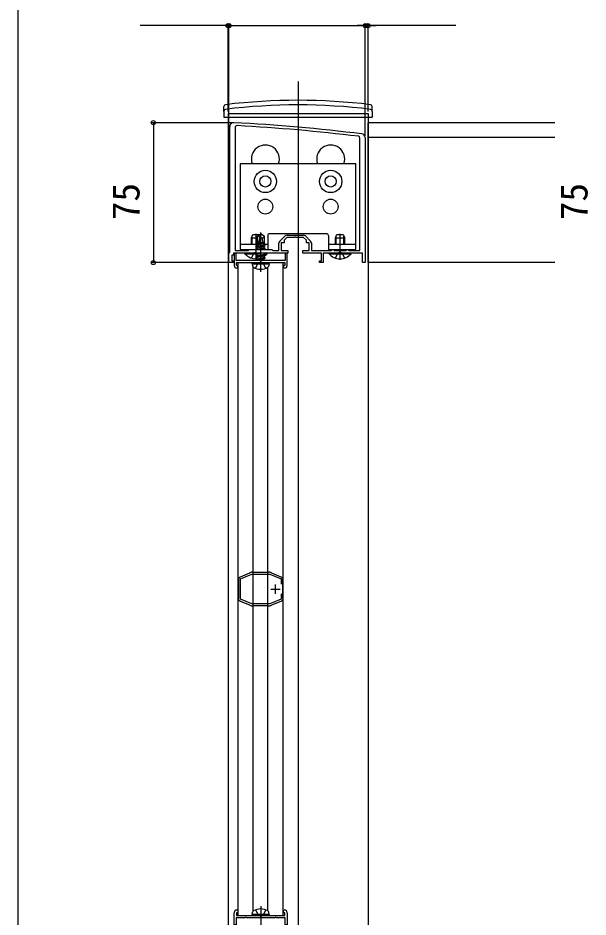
# Model space of a CAD drawing. Units: millimetres, scale not verified. Extents: x -875 to 875, y -1304 to 1296.
# Drawn here: x -875 to -569.7, y 490.1 to 972 of the extents above; entities that cross this region are included whole.
import ezdxf
from ezdxf.enums import TextEntityAlignment as Align

# ---------------------------------------------------------------- set-up
doc = ezdxf.new("R2010")
doc.units = ezdxf.units.MM
doc.header["$LTSCALE"] = 8
for name, color, linetype in [('0-2_YKK_11', 7, 'Continuous'), ('0-3_YKK_11E', 7, 'Continuous'), ('0-4_YKK_12', 2, 'Continuous'), ('0-5_YKK_13', 4, 'Continuous'), ('0-6_YKK_D', 6, 'Continuous'), ('0-7_YKK_ZWAK', 7, 'Continuous')]:
    doc.layers.add(name, color=color, linetype=linetype)
doc.styles.add('ＭＳ ゴシック', font='')
doc.styles.get('ＭＳ ゴシック').set_extended_font_data('MS Gothic')

msp = doc.modelspace()

# ---------------------------------------------------------------- linework, layer by layer
at = {"layer": '0-2_YKK_11'}
for p, q in [((-761.5, 846.4), (-761.5, 913.9)), ((-734.761, 852.336), (-731.936, 855.161)), ((-730.876, 855.6), (-722.124, 855.6)), ((-721.064, 855.161), (-718.239, 852.336))]:
    msp.add_line(p, q, dxfattribs=at)
for points in [[(-758.7, 913.302), (-758.7, 847.4), (-751.692, 847.4), (-751.396, 847.65), (-751.1, 847.9), (-739, 847.9), (-738.5, 847.4), (-735.2, 847.4), (-735.2, 851.276)], [(-689, 907.9), (-689, 840.9), (-690.5, 840.9), (-690.5, 845.9), (-702.042, 845.9), (-702.225, 846.02), (-702.775, 846.02), (-702.958, 845.9), (-711.5, 845.9), (-711.5, 840.9), (-713.5, 840.9), (-713.5, 841.9), (-712.5, 841.9), (-712.5, 845.9), (-720.042, 845.9), (-720.225, 846.02), (-720.775, 846.02), (-720.958, 845.9), (-722.5, 845.9), (-722.5, 847.4), (-719, 847.4), (-719, 851.4), (-720.5, 851.4), (-720.5, 852.9), (-722, 854.4), (-726.042, 854.4), (-726.225, 854.52), (-726.775, 854.52), (-726.958, 854.4), (-731, 854.4), (-732.5, 852.9), (-732.5, 851.4), (-734, 851.4), (-734, 847.4), (-730.5, 847.4), (-730.5, 845.9), (-732.042, 845.9), (-732.225, 846.02), (-732.775, 846.02), (-732.958, 845.9)], [(-717.8, 851.276), (-717.8, 847.4), (-707.192, 847.4), (-706.896, 847.65), (-706.6, 847.9), (-706.3, 847.9), (-706.004, 847.65), (-705.708, 847.4), (-699.292, 847.4), (-698.996, 847.65), (-698.7, 847.9), (-698.4, 847.9), (-698.104, 847.65), (-697.808, 847.4), (-691.8, 847.4), (-691.8, 907.615)], [(-732.958, 845.9), (-741.042, 845.9), (-741.225, 846.02), (-741.775, 846.02), (-741.958, 845.9), (-747.042, 845.9), (-747.225, 846.02), (-747.775, 846.02), (-747.958, 845.9), (-759.5, 845.9), (-759.5, 844.9), (-760.5, 844.9), (-760.5, 841.9), (-759.5, 841.9), (-759.5, 840.9), (-762, 840.9), (-762, 845.9), (-761.5, 846.4)], [(-730.8, 839.4), (-730.8, 845.9), (-731.8, 845.9), (-731.8, 842.1), (-736.48, 842.1), (-736.74, 841.95), (-737.26, 841.95), (-737.52, 842.1), (-744.48, 842.1), (-744.74, 841.95), (-745, 841.8), (-745.26, 841.95), (-745.52, 842.1), (-752.48, 842.1), (-752.74, 841.95), (-753.26, 841.95), (-753.52, 842.1), (-758.2, 842.1), (-758.2, 845.9), (-759.2, 845.9), (-759.2, 839.4)], [(-758, 840.9), (-745, 840.9), (-732, 840.9), (-732, 839.4), (-732.8, 839.4), (-732.8, 838.4), (-732.3, 837.9)], [(-757.7, 837.9), (-757.2, 838.4), (-757.2, 839.4), (-758, 839.4), (-758, 840.9)], [(-730.8, 492.4), (-730.8, 485.9), (-731.8, 485.9), (-731.8, 489.7), (-736.48, 489.7), (-736.74, 489.85), (-737.26, 489.85), (-737.52, 489.7), (-744.48, 489.7), (-744.74, 489.85), (-745, 490), (-745.26, 489.85), (-745.52, 489.7), (-752.48, 489.7), (-752.74, 489.85), (-753.26, 489.85), (-753.52, 489.7), (-758.2, 489.7), (-758.2, 485.9), (-759.2, 485.9), (-759.2, 492.4)], [(-758, 490.9), (-745, 490.9), (-732, 490.9), (-732, 492.4), (-732.8, 492.4), (-732.8, 493.4), (-732.3, 493.9)], [(-757.7, 493.9), (-757.2, 493.4), (-757.2, 492.4), (-758, 492.4), (-758, 490.9)]]:
    msp.add_lwpolyline(points, dxfattribs=at)
for centre, radius, start, end in [((-759.5, 913.9), 2, 86.9684, 180.00001), ((-812.281, -82.699), 999.996, 83.01993, 86.96841), ((-757.7, 913.302), 1, 86.86335, 179.99999), ((-812.28, -82.697), 998.494, 83.12056, 86.86335), ((-692.8, 907.615), 1, 0.00001, 83.12061), ((-691, 907.9), 2, 0.00001, 83.01993), ((-730.876, 854.1), 1.5, 90.00002, 135.00001), ((-722.124, 854.1), 1.5, 44.99999, 89.99998), ((-733.7, 851.276), 1.5, 134.99999, 179.99998), ((-719.3, 851.276), 1.5, 0.00002, 45.00001), ((-757.7, 839.4), 1.5, 180.00001, 269.99999), ((-732.3, 839.4), 1.5, 270.00001, 359.99999), ((-757.7, 492.4), 1.5, 90.00001, 179.99999), ((-732.3, 492.4), 1.5, 0.00001, 89.99999)]:
    msp.add_arc(centre, radius, start, end, dxfattribs=at)
at = {"layer": '0-3_YKK_11E'}
for p, q in [((-739.493, 665.9), (-734.493, 665.9)), ((-736.993, 663.4), (-736.993, 668.4))]:
    msp.add_line(p, q, dxfattribs=at)
for points in [[(-750.293, 674.783), (-750.77, 674.583), (-750.872, 674.485), (-750.975, 674.388), (-755.918, 672.309), (-756.055, 672.303), (-756.211, 672.287)], [(-740.276, 674.9), (-740.794, 674.9), (-740.926, 674.85), (-741.058, 674.8), (-748.929, 674.8), (-749.061, 674.85), (-749.194, 674.9), (-749.712, 674.9)], [(-733.777, 672.288), (-733.932, 672.303), (-734.069, 672.309), (-739.012, 674.388), (-739.115, 674.485), (-739.218, 674.583), (-739.695, 674.783)], [(-756.986, 671.12), (-756.94, 670.971), (-756.894, 670.843)], [(-756.894, 670.843), (-756.894, 660.957), (-756.94, 660.829), (-756.986, 660.68)], [(-733.994, 663.31), (-733.993, 660.498), (-740.176, 657.9), (-749.812, 657.9), (-755.894, 660.456), (-755.894, 671.344), (-749.812, 673.9), (-740.175, 673.9), (-733.994, 671.302), (-733.994, 668.49)], [(-733.001, 660.68), (-733.047, 660.829), (-733.094, 660.957), (-733.094, 670.843), (-733.047, 670.971), (-733.001, 671.12)], [(-756.211, 659.512), (-756.055, 659.497), (-755.918, 659.491), (-750.975, 657.412), (-750.872, 657.315), (-750.77, 657.217), (-750.293, 657.017)], [(-749.712, 656.9), (-749.194, 656.9), (-749.061, 656.95), (-748.929, 657), (-741.058, 657), (-740.926, 656.95), (-740.794, 656.9), (-740.276, 656.9)], [(-739.695, 657.017), (-739.218, 657.217), (-739.115, 657.315), (-739.013, 657.412), (-734.069, 659.491), (-733.932, 659.497), (-733.777, 659.512)]]:
    msp.add_lwpolyline(points, dxfattribs=at)
for centre, start, end in [((-749.712, 673.4), 89.99994, 112.78745), ((-740.276, 673.4), 67.21227, 90), ((-755.494, 670.97), 118.55562, 174.26075), ((-734.494, 670.97), 5.73917, 61.44408), ((-755.494, 660.83), 185.73921, 241.44435), ((-734.494, 660.83), 298.55653, 354.26086), ((-749.712, 658.4), 247.21229, 270.00002), ((-740.276, 658.4), 269.99992, 292.78766)]:
    msp.add_arc(centre, 1.5, start, end, dxfattribs=at)
at = {"layer": '0-4_YKK_12'}
for p, q in [((-725, 937.9), (-725, 283.9)), ((-762.5, 920.9), (-762.5, 918.9)), ((-762.5, 920.9), (-687.5, 920.9)), ((-687.5, 920.9), (-687.5, 918.9)), ((-762.5, 918.9), (-762.5, 300.9)), ((-687.5, 918.9), (-687.5, 467.377)), ((-587.5, 915.9), (-687.5, 915.9)), ((-587.5, 907.9), (-687.5, 907.9)), ((-757, 490.9), (-757, 840.9)), ((-757, 840.9), (-733, 840.9)), ((-733, 490.9), (-733, 840.9)), ((-749.035, 493.267), (-749.035, 838.533)), ((-741.165, 493.4), (-741.165, 838.4)), ((-757, 490.9), (-733, 490.9))]:
    msp.add_line(p, q, dxfattribs=at)
msp.add_lwpolyline([(-587.5, 840.9), (-687.5, 840.9), (-687.5, 915.9)], dxfattribs=at)
for centre in [(-742.5, 896.4), (-707.5, 896.4)]:
    msp.add_arc(centre, 7.5, 340.52879, 199.47121, dxfattribs=at)
at = {"layer": '0-5_YKK_13'}
for p, q in [((-764.7, 921.9), (-764.653, 924.567)), ((-764.7, 921.9), (-764.648, 918.9)), ((-685.3, 921.9), (-685.352, 918.9)), ((-685.3, 921.9), (-685.347, 924.567)), ((-764.648, 918.9), (-685.352, 918.9)), ((-750, 854.2), (-749.2, 855.9)), ((-750, 850.8), (-750, 854.2)), ((-750, 854.2), (-747.001, 854.2)), ((-749.567, 850.8), (-749.567, 855.12)), ((-749.2, 855.9), (-745.8, 855.9)), ((-747.5, 842.4), (-747.5, 856.4)), ((-747.001, 854.971), (-745.177, 856.202)), ((-747.001, 851.118), (-747.001, 854.971)), ((-747.001, 854.971), (-746.648, 854.783)), ((-746.648, 854.783), (-745.177, 855.776)), ((-746.648, 849.785), (-746.648, 854.783)), ((-746.581, 849.599), (-745.177, 855.776)), ((-746.071, 849.72), (-745, 854.429)), ((-745.8, 855.9), (-745.758, 855.81)), ((-744.823, 856.202), (-745.177, 856.202)), ((-745.177, 855.776), (-745.177, 856.202)), ((-745, 835.956), (-745, 857.029)), ((-745, 854.429), (-745, 856.202)), ((-745, 854.429), (-744.823, 856.202)), ((-742.999, 854.971), (-744.823, 856.202)), ((-744.176, 853.965), (-742.999, 854.971)), ((-742.999, 851.528), (-742.999, 854.971)), ((-741.25, 855.4), (-741.25, 847.9)), ((-709.75, 856.4), (-740.25, 856.4)), ((-705, 854.2), (-704.2, 855.9)), ((-705, 850.8), (-705, 854.2)), ((-705, 854.2), (-700, 854.2)), ((-704.567, 850.8), (-704.567, 855.12)), ((-704.2, 855.9), (-700.8, 855.9)), ((-702.5, 842.4), (-702.5, 856.4)), ((-700.8, 855.9), (-700, 854.2)), ((-700.433, 850.8), (-700.433, 855.12)), ((-700, 850.8), (-700, 854.2)), ((-756, 850.8), (-747.354, 850.8)), ((-747.472, 849.198), (-742.528, 850.022)), ((-742.528, 849.904), (-747.472, 849.08)), ((-747.472, 849.08), (-747.472, 849.198)), ((-747.472, 849.08), (-746.824, 848.707)), ((-747.354, 850.914), (-746.648, 851.051)), ((-747.354, 850.66), (-747.354, 850.914)), ((-747.354, 850.66), (-746.648, 850.777)), ((-747.354, 850.66), (-746.824, 850.355)), ((-747.001, 851.611), (-746.648, 851.611)), ((-746.824, 850.355), (-746.644, 850.395)), ((-746.824, 849.572), (-746.824, 850.355)), ((-746.824, 848.707), (-743.176, 849.531)), ((-746.824, 847.924), (-746.824, 848.707)), ((-746.065, 849.743), (-743.176, 850.396)), ((-745.878, 850.568), (-743.176, 851.179)), ((-745.798, 850.917), (-742.764, 851.416)), ((-745.727, 851.23), (-743.766, 851.611)), ((-745.641, 851.611), (-742.999, 851.611)), ((-745.374, 847.9), (-742.528, 848.374)), ((-742.528, 848.257), (-744.667, 847.9)), ((-742.764, 851.416), (-743.176, 851.179)), ((-743.176, 850.396), (-743.176, 851.179)), ((-743.176, 850.8), (-741.25, 850.8)), ((-742.528, 850.022), (-743.176, 850.396)), ((-742.528, 849.904), (-743.176, 849.531)), ((-743.176, 848.748), (-743.176, 849.531)), ((-742.528, 848.374), (-743.176, 848.748)), ((-742.528, 848.257), (-743.146, 847.9)), ((-742.999, 851.528), (-742.764, 851.416)), ((-742.528, 849.904), (-742.528, 850.022)), ((-742.528, 848.257), (-742.528, 848.374)), ((-708.75, 850.8), (-694, 850.8)), ((-747.472, 845.9), (-753.4, 845.9)), ((-753.4, 845.652), (-753.4, 845.9)), ((-753.4, 845.652), (-747.242, 845.652)), ((-750, 843.317), (-748.645, 846.035)), ((-747.5, 846.644), (-748.645, 846.035)), ((-747.472, 845.902), (-747.234, 846.04)), ((-747.472, 845.902), (-747.176, 845.952)), ((-747.472, 845.785), (-747.472, 845.902)), ((-746.78, 845.9), (-747.472, 845.785)), ((-747.472, 845.785), (-746.824, 845.411)), ((-747.472, 844.255), (-742.528, 845.079)), ((-742.528, 844.961), (-747.472, 844.137)), ((-747.472, 844.137), (-747.472, 844.255)), ((-747.472, 844.137), (-746.824, 843.763)), ((-747.472, 842.607), (-742.528, 843.431)), ((-746.824, 845.411), (-744.659, 845.9)), ((-746.824, 844.628), (-746.824, 845.411)), ((-746.824, 843.763), (-743.176, 844.587)), ((-746.824, 842.98), (-743.176, 843.804)), ((-746.824, 842.98), (-746.824, 843.763)), ((-743.176, 845.452), (-743.176, 845.9)), ((-741.6, 845.9), (-743.176, 845.9)), ((-743.176, 845.652), (-741.6, 845.652)), ((-742.528, 845.079), (-743.176, 845.452)), ((-742.528, 844.961), (-743.176, 844.587)), ((-743.176, 843.804), (-743.176, 844.587)), ((-742.528, 843.431), (-743.176, 843.804)), ((-742.528, 844.961), (-742.528, 845.079)), ((-742.528, 843.313), (-742.528, 843.431)), ((-741.6, 845.652), (-741.6, 845.9)), ((-696.6, 845.9), (-708.4, 845.9)), ((-708.4, 845.652), (-708.4, 845.9)), ((-708.4, 845.652), (-696.6, 845.652)), ((-705, 847.4), (-705, 847.9)), ((-705, 843.317), (-703.645, 846.035)), ((-704.567, 847.4), (-704.567, 847.9)), ((-702.5, 846.644), (-703.645, 846.035)), ((-702.5, 846.644), (-701.355, 846.035)), ((-700, 843.317), (-701.355, 846.035)), ((-700.433, 847.4), (-700.433, 847.9)), ((-700, 847.4), (-700, 847.9)), ((-696.6, 845.652), (-696.6, 845.9)), ((-749.604, 840.311), (-749.501, 840.9)), ((-749.604, 840.311), (-749.402, 839.164)), ((-749.604, 840.311), (-740.396, 840.311)), ((-749.501, 840.9), (-740.499, 840.9)), ((-742.528, 843.313), (-747.472, 842.489)), ((-747.472, 842.607), (-746.824, 842.98)), ((-747.472, 842.489), (-747.472, 842.607)), ((-747.472, 842.489), (-746.824, 842.115)), ((-746.824, 842.115), (-743.176, 842.939)), ((-746.824, 842.1), (-746.824, 842.115)), ((-743.176, 842.157), (-743.363, 842.1)), ((-742.528, 843.313), (-743.176, 842.939)), ((-743.176, 842.157), (-743.176, 842.939)), ((-743.078, 842.1), (-743.176, 842.157)), ((-740.396, 840.311), (-740.598, 839.164)), ((-740.396, 840.311), (-740.499, 840.9)), ((-749.604, 491.489), (-749.402, 492.636)), ((-745, 495.844), (-745, 474.771)), ((-740.396, 491.489), (-740.598, 492.636)), ((-740.396, 491.489), (-749.604, 491.489)), ((-749.604, 491.489), (-749.501, 490.9)), ((-740.499, 490.9), (-749.501, 490.9)), ((-740.396, 491.489), (-740.499, 490.9))]:
    msp.add_line(p, q, dxfattribs=at)
for points in [[(-694, 847.9), (-694, 893.9), (-756, 893.9), (-756, 847.9), (-741.25, 847.9)], [(-745, 854.555), (-744.176, 853.965), (-743.941, 851.611)], [(-708.75, 855.4), (-708.75, 847.9), (-694, 847.9)], [(-747.472, 849.198), (-746.824, 849.572), (-746.599, 849.623)], [(-747.354, 850.914), (-746.824, 851.22), (-746.648, 851.26)], [(-746.866, 847.9), (-746.824, 847.924), (-743.176, 848.748)], [(-747.472, 844.255), (-746.824, 844.628), (-743.176, 845.452)], [(-747.707, 837.864), (-746.348, 840.591), (-745, 841.307)], [(-742.293, 837.864), (-743.652, 840.591), (-745, 841.307)], [(-747.707, 493.936), (-746.348, 491.209), (-745, 490.493)], [(-742.293, 493.936), (-743.652, 491.209), (-745, 490.493)]]:
    msp.add_lwpolyline(points, dxfattribs=at)
for centre, radius in [((-742.5, 884.4), 6), ((-742.5, 884.4), 3), ((-707.5, 884.4), 6), ((-707.5, 884.4), 3), ((-742.5, 870.9), 4), ((-707.5, 870.9), 4)]:
    msp.add_circle(centre, radius, dxfattribs=at)
for centre, radius, start, end in [((-763.654, 924.549), 1, 96.9597, 179), ((-725, 607.9), 317.528, 82.97773, 97.02227), ((-725, 607.9), 320, 83.0403, 96.9597), ((-686.346, 924.549), 1, 1, 83.0403), ((-763.697, 922.053), 1, 97.02227, 179), ((-686.303, 922.053), 1, 1, 82.97773), ((-740.25, 855.4), 1, 90, 180), ((-709.75, 855.4), 1, 0, 90), ((-746.356, 849.785), 0.292, 180, 347.19096), ((-747.5, 850.6), 7.7, 219.98312, 274.26907), ((-747.5, 850.6), 7.7, 304.16749, 320.01688), ((-702.5, 850.6), 7.7, 219.98312, 320.01688), ((-748.359, 839.348), 1.059, 190, 239.36409), ((-741.641, 839.348), 1.059, 300.63591, 350), ((-745, 845.02), 7.651, 239.36409, 300.63591), ((-748.359, 492.452), 1.059, 120.63591, 170), ((-745, 486.78), 7.651, 59.36409, 120.63591), ((-741.641, 492.452), 1.059, 10, 59.36409)]:
    msp.add_arc(centre, radius, start, end, dxfattribs=at)
at = {"layer": '0-6_YKK_D'}
for p, q in [((-762.5, 921.9), (-762.5, 968.9)), ((-762, 846.776), (-762, 968.9)), ((-762, 846.776), (-762, 968.9)), ((-689, 908.9), (-689, 968.9)), ((-689, 908.9), (-689, 968.9)), ((-687.5, 921.9), (-687.5, 968.9)), ((-762.5, 967.9), (-809.6, 967.9)), ((-762, 967.9), (-762.5, 967.9)), ((-762, 967.9), (-689, 967.9)), ((-762, 967.9), (-757.7, 967.9)), ((-689, 967.9), (-693.3, 967.9)), ((-689, 967.9), (-687.5, 967.9)), ((-689, 967.9), (-687.5, 967.9)), ((-687.5, 967.9), (-683.2, 967.9)), ((-640.448, 967.9), (-687.5, 967.9)), ((-760.5, 915.9), (-803.5, 915.9)), ((-802.5, 915.9), (-802.5, 840.9)), ((-762.7, 840.9), (-803.5, 840.9))]:
    msp.add_line(p, q, dxfattribs=at)
for centre in [(-762.5, 967.9), (-762, 967.9), (-762, 967.9), (-689, 967.9), (-689, 967.9), (-687.5, 967.9), (-802.5, 915.9), (-802.5, 840.9)]:
    msp.add_circle(centre, 1.075, dxfattribs=at)
at = {"layer": '0-7_YKK_ZWAK'}
msp.add_line((-875, 1245.9), (-875, -1304.1), dxfattribs=at)

# ---------------------------------------------------------------- texts
at = {"layer": '0-6_YKK_D', "style": 'ＭＳ ゴシック'}
for p in [(-805.5, 863.627), (-565.5, 863.627)]:
    msp.add_text('75', height=14.66, rotation=90, dxfattribs=at).set_placement(p, align=Align.BOTTOM_LEFT)

doc.saveas('drawing.dxf')
